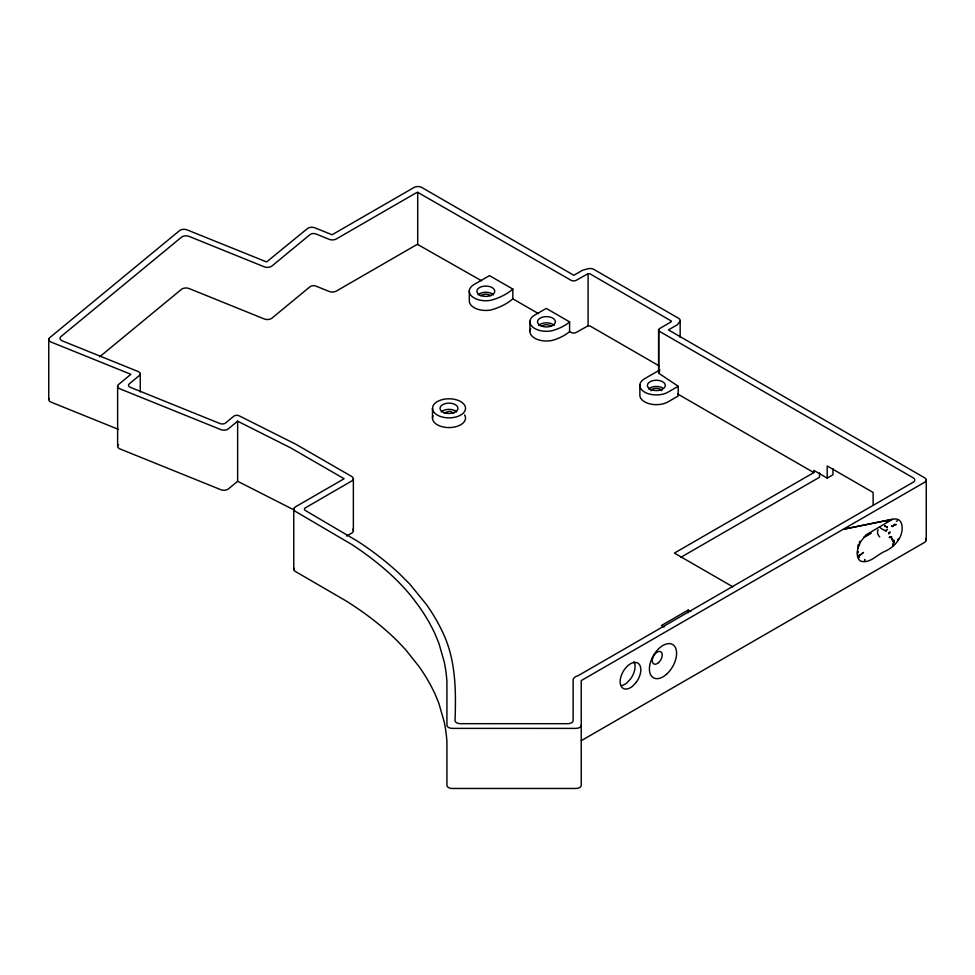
<?xml version="1.0" encoding="UTF-8"?>
<svg xmlns="http://www.w3.org/2000/svg" width="975" height="975" viewBox="0 0 975 975"><rect width="100%" height="100%" fill="white"/><g stroke="black" fill="none" stroke-linecap="round" stroke-linejoin="round"><path stroke-width="1.46" d="M469.316 290.708L469.316 300.434A16.514 9.531 0 0 0 491.144 309.952A54.466 31.444 0 0 0 512.826 298.813L538.553 313.67M659.112 365.857L590.058 326.003L588.083 325.796L576.188 332.463A3.583 2.06 0 0 1 571.118 332.463L569.595 331.585L569.595 321.872L546.268 308.405L534.775 315.035A16.514 9.531 0 0 0 532.435 326.82A16.514 9.531 0 0 0 551.789 330.793A44.033 25.423 0 0 0 569.595 321.872M588.083 325.796L588.083 273.658L590.058 273.865L671.263 321.007A57.891 33.43 0 0 0 671.166 321.86L659.685 328.538A3.571 2.06 0 0 0 659.685 331.463L913.185 477.823A5.411 3.12 0 0 1 913.185 482.235L578.09 675.712A8.665 4.997 0 0 0 573.142 679.465L573.129 720.574A5.411 3.12 0 0 1 567.718 723.694L460.456 723.682A5.411 3.12 0 0 1 455.045 720.562C456.068 690.873 455.959 660.075 442.857 632.665A407.452 235.243 0 0 0 426.514 604.622L409.671 583.976L399.787 574.092A407.282 235.133 0 0 0 357.837 541.381L305.37 510.51A3.437 1.987 0 0 1 304.858 508.146L351.78 480.955A5.411 3.12 0 0 0 351.78 476.531L296.034 444.356L239.204 415.837A3.693 2.133 0 0 0 233.768 416.227L225.542 423.004A3.961 2.279 0 0 1 220.021 423.564L130.357 387.319A4.363 2.523 0 0 1 129.285 383.809L139.401 375.472A4.863 2.803 0 0 0 138.218 371.56L62.339 340.884A5.411 3.12 0 0 1 61.011 336.533L181.521 237.157A5.411 3.12 0 0 1 189.053 236.389L264.322 266.833A5.411 3.12 0 0 0 271.867 266.065L310.087 234.548A4.205 2.425 0 0 1 315.937 233.963L329.306 239.363A5.387 3.108 0 0 0 336.217 239.009L415.484 193.245A4.985 2.876 0 0 1 417.702 192.343L571.118 280.325A3.583 2.06 0 0 0 576.188 280.325L588.083 273.658M658.661 372.182L658.661 329.769M659.685 370.963A3.571 2.06 0 0 0 659.685 373.876L678.21 386.271L678.21 395.984L668.18 401.785A16.514 9.531 0 0 1 649.655 403.845A16.514 9.531 0 0 1 639.868 394.534L639.868 384.808M680.16 337.399L680.16 320.872M819.561 472.875L819.561 477.226L680.952 557.249M732.834 586.804L674.408 553.081L813.82 472.595L813.82 470.377L827.202 478.116L827.214 465.965L873.125 492.472L873.125 504.623M832.955 468.719L832.955 474.801L827.202 478.116M926.25 540.126L926.25 480.029M858.341 546.39L858 548.072A17.099 9.872 -60.1 0 0 860.535 561.076C869.81 564.342 877.573 553.861 885.739 551.009C890.833 548.438 895.537 544.83 898.426 539.821C903.423 533.63 904.934 516.969 893.137 519.139L844.387 529.084L892.442 519.334L866.007 534.885L860.73 541.6L858 548.072L858.5 544.294M893.588 541.783L892.917 545.756L894.099 541.198A3.693 3.681 -74.5 0 1 891.564 536.64L889.346 537.457L891.564 536.64L889.919 537.359L891.15 537.371L893.588 541.783L893.405 541.015M432.498 408.318L433.022 405.917A16.514 9.531 0 0 1 459.554 400.993A16.514 9.531 0 0 1 456.02 416.959A16.514 9.531 0 0 1 432.486 408.33L432.498 418.043M894.794 524.392L892.759 526.512L891.747 525.952L892.759 526.512L894.794 524.392L896.232 524.611L894.087 525.196M859.316 542.575L859.84 541.222M859.255 555.738L863.399 552.508L859.255 555.738L860.389 554.69M443.991 412.949L449.56 411.243L453.984 412.961M99.621 356.838L181.521 289.295A5.411 3.12 0 0 1 189.053 288.527L264.322 318.971A5.411 3.12 0 0 0 271.867 318.203L310.087 286.687A4.205 2.425 0 0 1 315.937 286.102L329.306 291.501A5.387 3.108 0 0 0 336.217 291.147L415.484 245.383A4.985 2.876 0 0 1 417.702 244.481L481.589 280.788M581.246 725.254A5.411 3.12 0 0 1 575.835 728.386L452.339 728.374A5.411 3.12 0 0 1 446.928 725.254L446.916 681.696A412.096 237.924 0 0 0 444.259 662.049L438.86 643.183L435.008 633.872A399.287 230.527 0 0 0 418.994 606.401L412.657 597.931A353.669 204.189 0 0 0 384.028 568.596A397.605 229.576 0 0 0 351.768 544.477L295.327 511.351A5.411 3.132 0 0 1 295.315 506.927L344.126 478.737L290.501 447.781L237.644 421.188L228.369 428.842A5.411 3.12 0 0 1 220.825 429.609L119.913 388.818A5.411 3.12 0 0 1 118.584 384.467L130.894 374.315L51.041 342.042A5.411 3.12 0 0 1 49.713 337.691L179.522 230.636A5.411 3.12 0 0 1 187.054 229.868L266.614 261.934L307.405 228.601A5.411 3.12 0 0 1 314.937 227.833L332.097 234.768L414.058 187.444A5.411 3.12 0 0 1 421.712 187.444L573.824 275.267L582.697 270.185L588.376 268.661A5.411 3.12 0 0 1 593.897 269.417L678.612 318.325A5.411 3.12 0 0 1 679.904 321.543L677.259 324.809L668.423 329.879L924.666 477.823A5.411 3.12 0 0 1 924.666 482.235L581.234 680.599L581.246 785.35A5.411 3.12 0 0 1 575.835 788.47L452.339 788.47A5.411 3.12 0 0 1 446.928 785.338L446.916 741.792A412.096 237.924 0 0 0 444.259 722.134L438.86 703.267L435.008 693.968A399.287 230.527 0 0 0 418.994 666.486L405.661 649.728L398.019 641.623A397.605 229.552 0 0 0 345.369 600.515L295.327 571.447A5.411 3.132 0 0 1 294.036 568.193M237.644 421.188L237.644 481.284L228.369 488.938A5.411 3.12 0 0 1 220.825 489.706L119.913 448.902A5.411 3.12 0 0 1 118.584 444.551M897.439 520.882L896.366 521.125M581.234 740.695L924.666 542.332A5.411 3.12 0 0 0 925.531 538.553M346.625 536.067L351.78 533.093A5.411 3.12 0 0 0 352.645 529.315M678.21 386.271L668.18 392.06A16.514 9.531 0 0 1 644.719 392.169A16.514 9.531 0 0 1 644.755 378.617L659.88 369.915M690.812 611.593L688.179 610.07L661.403 625.536L664.024 627.047M118.28 429.317L51.041 402.127A5.411 3.12 0 0 1 49.055 398.507M237.644 481.284L294.426 510.132M512.826 289.087L489.487 275.62L474.13 284.468A16.514 9.531 0 0 0 471.79 296.254A16.514 9.531 0 0 0 491.132 300.239A54.478 31.456 0 0 0 512.826 289.087L512.826 298.813M677.698 393.997L813.82 472.595M886.178 531.387L882.338 529.181A16.514 9.531 0 0 1 879.718 527.207M858.414 545.415L858.414 544.684M893.843 539.992L893.843 542.77M688.179 610.07L688.179 612.727M658.661 330.232L658.661 372.645M529.961 321.263L529.961 330.988M417.702 192.343L417.702 244.481M353.364 478.737L353.364 530.875M293.755 508.792L293.767 569.583M140.266 374.107L140.266 391.974M117.622 385.978L117.622 446.075M48.75 339.202L48.75 399.299M633.86 661.513A14.625 8.446 -60 0 1 630.484 679.027L626.754 682.963A14.625 8.446 -60 0 1 621.599 685.608M480.846 295.827A5.679 3.278 0 0 1 490.681 295.717M541.527 326.332A5.679 3.278 0 0 1 551.362 326.32M650.861 390.756A5.679 3.278 0 0 1 656.333 388.318A5.679 3.278 0 0 1 661.83 390.743M569.595 331.585A44.021 25.423 0 0 1 551.789 340.519A16.514 9.531 0 0 1 534.958 338.337A16.514 9.531 0 0 1 530.668 328.709M478.067 294.828A8.946 5.168 0 0 1 493.557 294.828M538.712 325.382A8.946 5.168 0 0 1 554.202 325.382M441.248 411.925A8.946 5.168 0 0 1 456.727 411.925M648.607 389.013A8.946 5.168 0 0 1 662.671 387.94M464.563 414.862A16.514 9.531 0 0 1 449.731 427.574A16.514 9.531 0 0 1 433.01 415.667M879.718 536.92A16.514 9.531 0 0 1 878.061 529.693M857.732 551.923L857.586 553.337L857.707 551.216L857.732 551.923M886.494 531.192L886.494 531.192M889.078 532.764L888.968 533.959L890.126 531.972L889.078 532.764M887.384 529.401L886.312 529.998L887.384 529.401M898.645 538.639L897.67 540.284L898.645 538.639M887.262 526.975L886.372 527.292L887.262 526.975M887.226 521.247L886.641 522.039L887.226 521.332M864.581 560.442L864.788 559.443A2.998 1.804 55.7 0 1 864.593 560.442M636.224 682.342L632.495 686.278A14.625 8.446 -60 0 1 620.137 681.696A14.625 8.446 -60 0 1 632.483 662.854L636.224 662.476A14.625 8.446 -60 0 1 636.224 682.342M870.882 533.179L864.13 537.225L870.882 533.179M885.324 525.83L884.752 526.061L885.324 525.83M858.585 555.445L858.658 556.262L858.585 555.445M858.951 557.554L858.792 556.847L858.951 557.554M658.552 662.647A7.044 4.071 -60 0 0 660.782 651.727A7.044 4.071 -60 0 0 652.446 659.124A7.044 4.071 -60 0 0 658.552 662.647M666.522 674.273A19.22 11.103 -60 0 0 672.616 644.499A19.22 11.103 -60 0 0 649.874 664.67A19.22 11.103 -60 0 0 666.522 674.273M479.493 294.877A8.946 5.168 0 0 0 494.447 292.561A8.946 5.168 0 0 0 483.503 286.236A8.946 5.168 0 0 0 479.493 294.877M540.126 325.431A8.946 5.168 0 0 0 555.092 323.115A8.946 5.168 0 0 0 544.135 316.79A8.946 5.168 0 0 0 540.126 325.431M444.515 412.791A8.946 5.168 0 0 0 457.933 408.318A8.946 5.168 0 0 0 444.515 403.845A8.946 5.168 0 0 0 444.515 412.791M650.02 389.062A8.946 5.168 0 0 0 664.987 386.746A8.946 5.168 0 0 0 654.03 380.421A8.946 5.168 0 0 0 650.02 389.062"/></g></svg>
